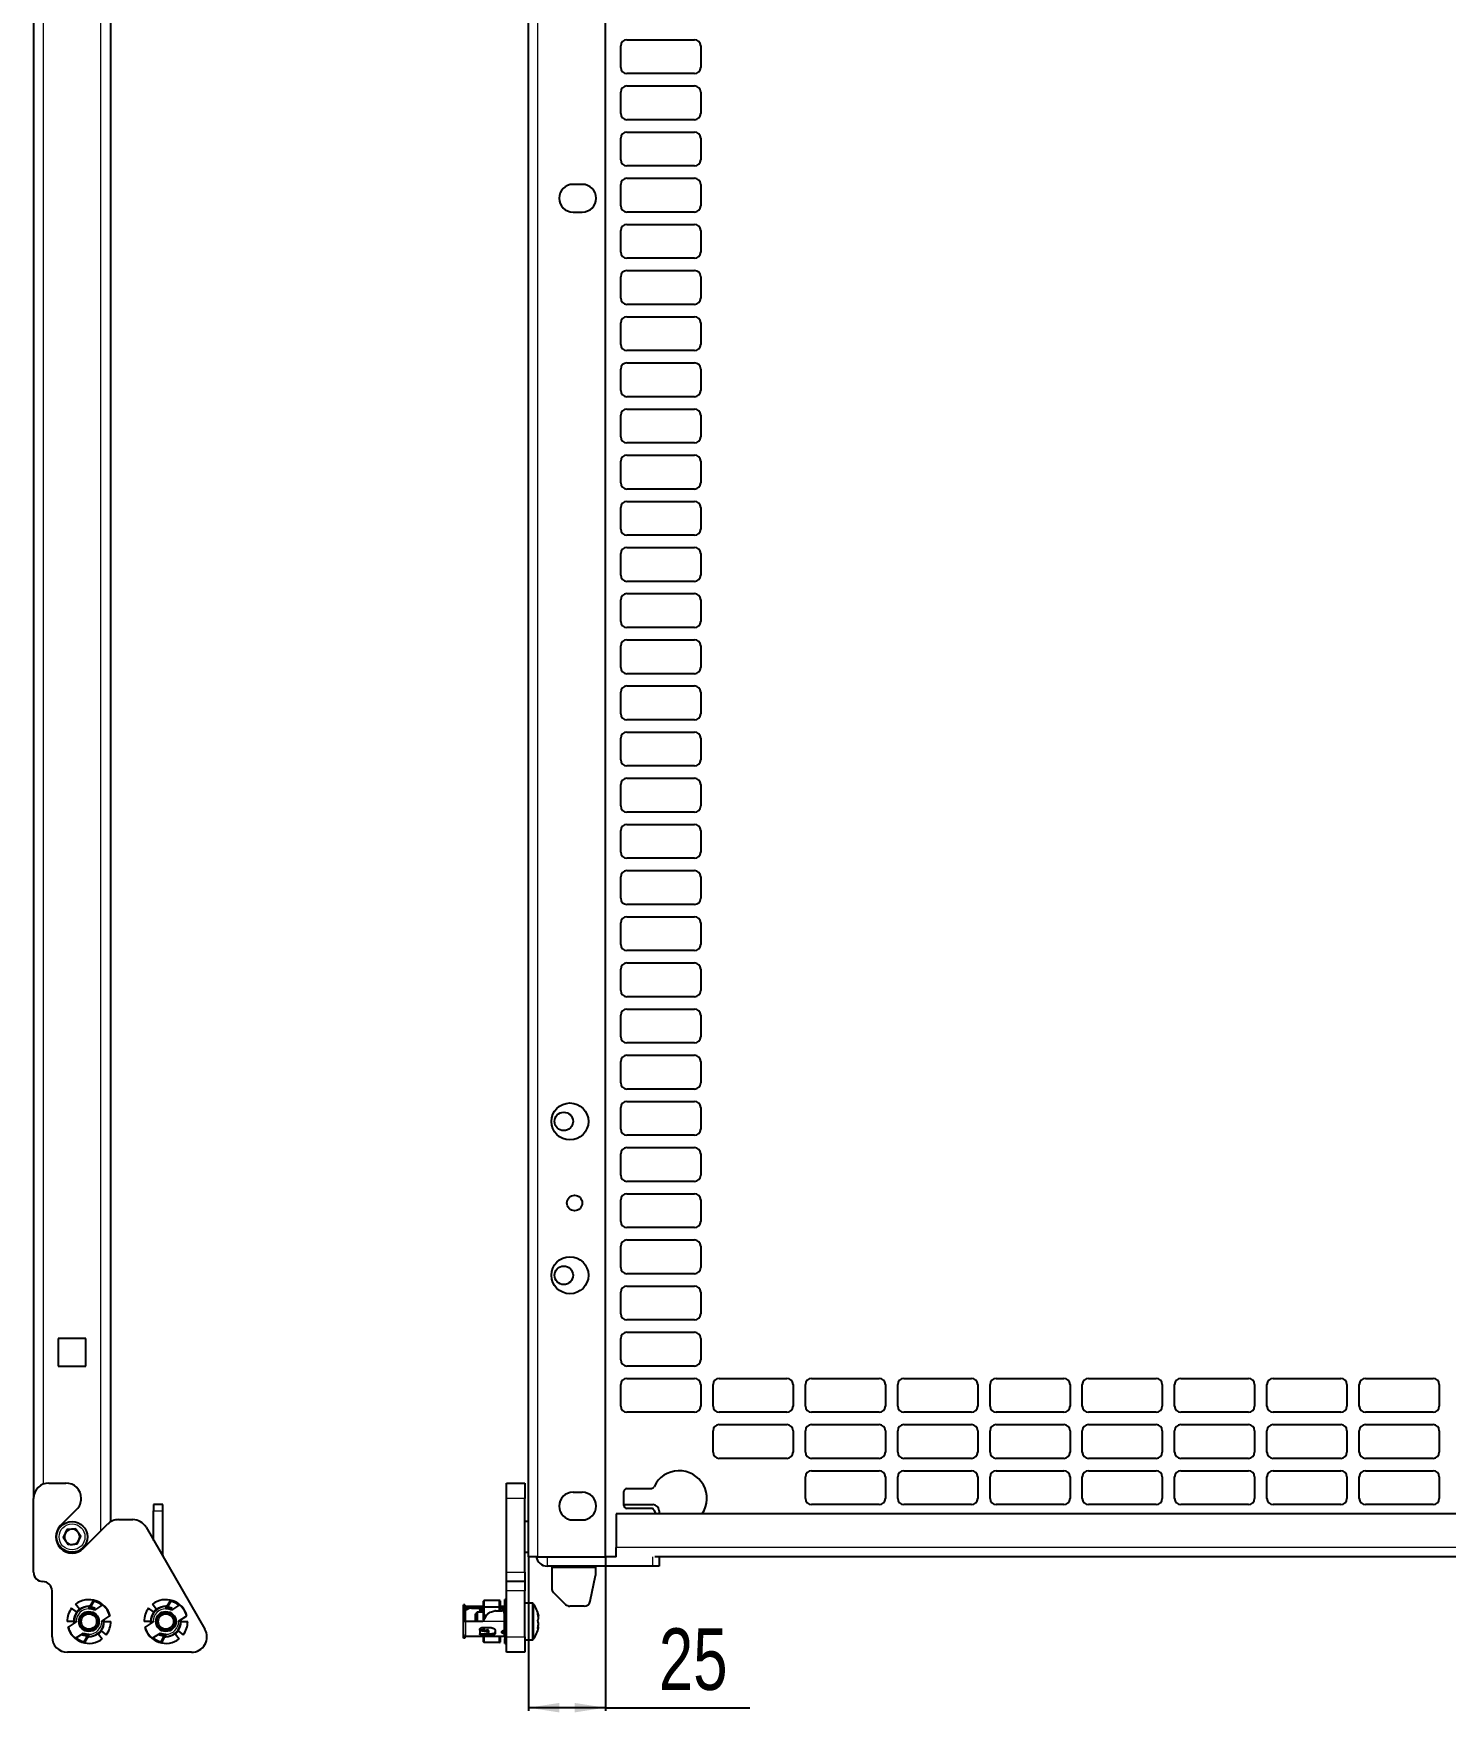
# Model space of a CAD drawing. Header units: millimetres. Extents: x -656 to 1253, y 650 to 1898.
# Drawn here: x 342 to 801, y 812 to 1357 of the extents above; entities that cross this region are included whole.
import ezdxf

# ---------------------------------------------------------------- set-up
doc = ezdxf.new("R2010")
doc.units = ezdxf.units.MM
doc.layers.add('FORMAT', color=7, linetype='Continuous')
doc.styles.add('SLDTEXTSTYLE0', font='TXT', dxfattribs={"width": 0.75})
doc.dimstyles.new('SLDDIMSTYLE0', dxfattribs={"dimtxt": 20, "dimasz": 10, "dimexe": 0, "dimexo": 0.0625, "dimgap": 5, "dimtad": 2, "dimdec": 1, "dimrnd": 1e-09, "dimzin": 12, "dimdsep": 46, "dimtxsty": 'SLDTEXTSTYLE0', "dimsah": 1, "dimcen": 0.09, "dimadec": 0, "dimazin": 3, "dimtfac": 1, "dimtofl": 0, "dimtmove": 0, "dimatfit": 3, "dimfxl": 0, "dimfrac": 2, "dimtolj": 1, "dimtzin": 12, "dimarcsym": 0})

# ---------------------------------------------------------------- blocks, each defined once
blk = doc.blocks.new('_D_7')
at = {"layer": 'FORMAT'}
for p, q in [((502.53, 862.35), (502.53, 812.36)), ((527.53, 862.35), (527.53, 812.36)), ((527.53, 813.36), (502.53, 813.36)), ((527.53, 813.36), (574.48, 813.36))]:
    blk.add_line(p, q, dxfattribs=at)
for points in [[(502.53, 813.36), (512.53, 811.82), (512.53, 814.9)], [(527.53, 813.36), (517.53, 814.9), (517.53, 811.82)]]:
    blk.add_solid(points, dxfattribs=at)
at = {"layer": 'FORMAT', "insert": (544.93, 839.14), "char_height": 20, "attachment_point": 1, "style": 'SLDTEXTSTYLE0'}
blk.add_mtext('25', dxfattribs=at)

msp = doc.modelspace()

# ---------------------------------------------------------------- linework, layer by layer
at = {"color": 8, "linetype": 'Continuous', "lineweight": 18}
for p, q in [((344.82, 1745.36), (344.82, 885.98)), ((363.62, 870.83), (363.62, 1745.36)), ((505.63, 862.36), (505.63, 1716.16)), ((501.38, 881.36), (495.38, 881.36)), ((380.72, 877.36), (383.72, 877.36)), ((383.48, 862.96), (383.72, 862.96)), ((508.63, 862.36), (508.63, 859.36)), ((1160.03, 865.45), (531.03, 865.45)), ((542.98, 859.36), (542.98, 862.35)), ((495.38, 857.36), (501.38, 857.36)), ((524.28, 858.76), (510.13, 858.76)), ((501.38, 851.36), (495.38, 851.36)), ((494.68, 844.81), (494.68, 845.71)), ((503.7, 847.36), (503.7, 844.92)), ((504.14, 847.13), (504.14, 844.78)), ((482.08, 845.1), (482.08, 841.36)), ((482.08, 841.36), (482.08, 836.51)), ((494.68, 841.36), (487.68, 841.36)), ((494.68, 838.4), (494.68, 841.36)), ((503.7, 844.92), (503.7, 835.36)), ((504.14, 844.78), (504.14, 835.59)), ((487.28, 837.41), (487.28, 836.96)), ((490.58, 836.96), (490.58, 837.41)), ((494.43, 837.91), (494.43, 837.51)), ((494.68, 836.51), (494.68, 837.51)), ((495.38, 836.36), (501.38, 836.36))]:
    msp.add_line(p, q, dxfattribs=at)
at = {"color": 7, "linetype": 'Continuous', "lineweight": 25}
for p, q in [((366.72, 1745.36), (366.72, 873.73)), ((502.53, 862.36), (502.53, 1745.36)), ((341.72, 1716.16), (341.72, 881.36)), ((527.53, 862.36), (527.53, 1716.16)), ((532.53, 1346.36), (532.53, 1353.36)), ((534.53, 1355.36), (556.53, 1355.36)), ((558.53, 1353.36), (558.53, 1346.36)), ((556.53, 1344.36), (534.53, 1344.36)), ((532.53, 1331.36), (532.53, 1338.36)), ((534.53, 1340.36), (556.53, 1340.36)), ((558.53, 1338.36), (558.53, 1331.36)), ((556.53, 1329.36), (534.53, 1329.36)), ((532.53, 1316.36), (532.53, 1323.36)), ((534.53, 1325.36), (556.53, 1325.36)), ((558.53, 1323.36), (558.53, 1316.36)), ((556.53, 1314.36), (534.53, 1314.36)), ((534.53, 1310.36), (556.53, 1310.36)), ((520.03, 1308.36), (517.03, 1308.36)), ((532.53, 1301.36), (532.53, 1308.36)), ((558.53, 1308.36), (558.53, 1301.36)), ((517.03, 1299.36), (520.03, 1299.36)), ((556.53, 1299.36), (534.53, 1299.36)), ((532.53, 1286.36), (532.53, 1293.36)), ((534.53, 1295.36), (556.53, 1295.36)), ((558.53, 1293.36), (558.53, 1286.36)), ((556.53, 1284.36), (534.53, 1284.36)), ((532.53, 1271.36), (532.53, 1278.36)), ((534.53, 1280.36), (556.53, 1280.36)), ((558.53, 1278.36), (558.53, 1271.36)), ((556.53, 1269.36), (534.53, 1269.36)), ((532.53, 1256.36), (532.53, 1263.36)), ((534.53, 1265.36), (556.53, 1265.36)), ((558.53, 1263.36), (558.53, 1256.36)), ((556.53, 1254.36), (534.53, 1254.36)), ((534.53, 1250.36), (556.53, 1250.36)), ((532.53, 1241.36), (532.53, 1248.36)), ((558.53, 1248.36), (558.53, 1241.36)), ((556.53, 1239.36), (534.53, 1239.36)), ((532.53, 1226.36), (532.53, 1233.36)), ((534.53, 1235.36), (556.53, 1235.36)), ((558.53, 1233.36), (558.53, 1226.36)), ((556.53, 1224.36), (534.53, 1224.36)), ((532.53, 1211.36), (532.53, 1218.36)), ((534.53, 1220.36), (556.53, 1220.36)), ((558.53, 1218.36), (558.53, 1211.36)), ((556.53, 1209.36), (534.53, 1209.36)), ((532.53, 1196.36), (532.53, 1203.36)), ((534.53, 1205.36), (556.53, 1205.36)), ((558.53, 1203.36), (558.53, 1196.36)), ((556.53, 1194.36), (534.53, 1194.36)), ((534.53, 1190.36), (556.53, 1190.36)), ((532.53, 1181.36), (532.53, 1188.36)), ((558.53, 1188.36), (558.53, 1181.36)), ((556.53, 1179.36), (534.53, 1179.36)), ((532.53, 1166.36), (532.53, 1173.36)), ((534.53, 1175.36), (556.53, 1175.36)), ((558.53, 1173.36), (558.53, 1166.36)), ((556.53, 1164.36), (534.53, 1164.36)), ((532.53, 1151.36), (532.53, 1158.36)), ((534.53, 1160.36), (556.53, 1160.36)), ((558.53, 1158.36), (558.53, 1151.36)), ((556.53, 1149.36), (534.53, 1149.36)), ((532.53, 1136.36), (532.53, 1143.36)), ((534.53, 1145.36), (556.53, 1145.36)), ((558.53, 1143.36), (558.53, 1136.36)), ((556.53, 1134.36), (534.53, 1134.36)), ((534.53, 1130.36), (556.53, 1130.36)), ((532.53, 1121.36), (532.53, 1128.36)), ((558.53, 1128.36), (558.53, 1121.36)), ((556.53, 1119.36), (534.53, 1119.36)), ((532.53, 1106.36), (532.53, 1113.36)), ((534.53, 1115.36), (556.53, 1115.36)), ((558.53, 1113.36), (558.53, 1106.36)), ((556.53, 1104.36), (534.53, 1104.36)), ((532.53, 1091.36), (532.53, 1098.36)), ((534.53, 1100.36), (556.53, 1100.36)), ((558.53, 1098.36), (558.53, 1091.36)), ((556.53, 1089.36), (534.53, 1089.36)), ((532.53, 1076.36), (532.53, 1083.36)), ((534.53, 1085.36), (556.53, 1085.36)), ((558.53, 1083.36), (558.53, 1076.36)), ((556.53, 1074.36), (534.53, 1074.36)), ((534.53, 1070.36), (556.53, 1070.36)), ((532.53, 1061.36), (532.53, 1068.36)), ((558.53, 1068.36), (558.53, 1061.36)), ((556.53, 1059.36), (534.53, 1059.36)), ((532.53, 1046.36), (532.53, 1053.36)), ((534.53, 1055.36), (556.53, 1055.36)), ((558.53, 1053.36), (558.53, 1046.36)), ((556.53, 1044.36), (534.53, 1044.36)), ((532.53, 1031.36), (532.53, 1038.36)), ((534.53, 1040.36), (556.53, 1040.36)), ((558.53, 1038.36), (558.53, 1031.36)), ((556.53, 1029.36), (534.53, 1029.36)), ((532.53, 1016.36), (532.53, 1023.36)), ((534.53, 1025.36), (556.53, 1025.36)), ((558.53, 1023.36), (558.53, 1016.36)), ((556.53, 1014.36), (534.53, 1014.36)), ((534.53, 1010.36), (556.53, 1010.36)), ((532.53, 1001.36), (532.53, 1008.36)), ((558.53, 1008.36), (558.53, 1001.36)), ((556.53, 999.36), (534.53, 999.36)), ((532.53, 986.36), (532.53, 993.36)), ((534.53, 995.36), (556.53, 995.36)), ((558.53, 993.36), (558.53, 986.36)), ((556.53, 984.36), (534.53, 984.36)), ((532.53, 971.36), (532.53, 978.36)), ((534.53, 980.36), (556.53, 980.36)), ((558.53, 978.36), (558.53, 971.36)), ((556.53, 969.36), (534.53, 969.36)), ((532.53, 956.36), (532.53, 963.36)), ((534.53, 965.36), (556.53, 965.36)), ((558.53, 963.36), (558.53, 956.36)), ((556.53, 954.36), (534.53, 954.36)), ((534.53, 950.36), (556.53, 950.36)), ((532.53, 941.36), (532.53, 948.36)), ((558.53, 948.36), (558.53, 941.36)), ((556.53, 939.36), (534.53, 939.36)), ((358.72, 933.36), (349.72, 933.36)), ((349.72, 933.36), (349.72, 924.36)), ((358.72, 924.36), (358.72, 933.36)), ((532.53, 926.36), (532.53, 933.36)), ((534.53, 935.36), (556.53, 935.36)), ((558.53, 933.36), (558.53, 926.36)), ((349.72, 924.36), (358.72, 924.36)), ((556.53, 924.36), (534.53, 924.36)), ((532.53, 911.36), (532.53, 918.36)), ((534.53, 920.36), (556.53, 920.36)), ((558.53, 918.36), (558.53, 911.36)), ((562.53, 911.36), (562.53, 918.36)), ((564.53, 920.36), (586.53, 920.36)), ((588.53, 918.36), (588.53, 911.36)), ((592.53, 911.36), (592.53, 918.36)), ((594.53, 920.36), (616.53, 920.36)), ((618.53, 918.36), (618.53, 911.36)), ((622.53, 911.36), (622.53, 918.36)), ((624.53, 920.36), (646.53, 920.36)), ((648.53, 918.36), (648.53, 911.36)), ((652.53, 911.36), (652.53, 918.36)), ((654.53, 920.36), (676.53, 920.36)), ((678.53, 918.36), (678.53, 911.36)), ((682.53, 911.36), (682.53, 918.36)), ((684.53, 920.36), (706.53, 920.36)), ((708.53, 918.36), (708.53, 911.36)), ((712.53, 911.36), (712.53, 918.36)), ((714.53, 920.36), (736.53, 920.36)), ((738.53, 918.36), (738.53, 911.36)), ((742.53, 911.36), (742.53, 918.36)), ((744.53, 920.36), (766.53, 920.36)), ((768.53, 918.36), (768.53, 911.36)), ((772.53, 911.36), (772.53, 918.36)), ((774.53, 920.36), (796.53, 920.36)), ((798.53, 918.36), (798.53, 911.36)), ((556.53, 909.36), (534.53, 909.36)), ((586.53, 909.36), (564.53, 909.36)), ((616.53, 909.36), (594.53, 909.36)), ((646.53, 909.36), (624.53, 909.36)), ((676.53, 909.36), (654.53, 909.36)), ((706.53, 909.36), (684.53, 909.36)), ((736.53, 909.36), (714.53, 909.36)), ((766.53, 909.36), (744.53, 909.36)), ((796.53, 909.36), (774.53, 909.36)), ((562.53, 896.36), (562.53, 903.36)), ((564.53, 905.36), (586.53, 905.36)), ((588.53, 903.36), (588.53, 896.36)), ((592.53, 896.36), (592.53, 903.36)), ((594.53, 905.36), (616.53, 905.36)), ((618.53, 903.36), (618.53, 896.36)), ((622.53, 896.36), (622.53, 903.36)), ((624.53, 905.36), (646.53, 905.36)), ((648.53, 903.36), (648.53, 896.36)), ((652.53, 896.36), (652.53, 903.36)), ((654.53, 905.36), (676.53, 905.36)), ((678.53, 903.36), (678.53, 896.36)), ((682.53, 896.36), (682.53, 903.36)), ((684.53, 905.36), (706.53, 905.36)), ((708.53, 903.36), (708.53, 896.36)), ((712.53, 896.36), (712.53, 903.36)), ((714.53, 905.36), (736.53, 905.36)), ((738.53, 903.36), (738.53, 896.36)), ((742.53, 896.36), (742.53, 903.36)), ((744.53, 905.36), (766.53, 905.36)), ((768.53, 903.36), (768.53, 896.36)), ((772.53, 896.36), (772.53, 903.36)), ((774.53, 905.36), (796.53, 905.36)), ((798.53, 903.36), (798.53, 896.36)), ((586.53, 894.36), (564.53, 894.36)), ((616.53, 894.36), (594.53, 894.36)), ((594.53, 890.36), (616.53, 890.36)), ((646.53, 894.36), (624.53, 894.36)), ((624.53, 890.36), (646.53, 890.36)), ((676.53, 894.36), (654.53, 894.36)), ((654.53, 890.36), (676.53, 890.36)), ((706.53, 894.36), (684.53, 894.36)), ((684.53, 890.36), (706.53, 890.36)), ((736.53, 894.36), (714.53, 894.36)), ((714.53, 890.36), (736.53, 890.36)), ((766.53, 894.36), (744.53, 894.36)), ((744.53, 890.36), (766.53, 890.36)), ((796.53, 894.36), (774.53, 894.36)), ((774.53, 890.36), (796.53, 890.36)), ((346.72, 886.36), (352.22, 886.36)), ((495.38, 886.36), (501.38, 886.36)), ((495.38, 881.36), (495.38, 886.36)), ((501.38, 886.36), (501.38, 881.36)), ((534.53, 884.6), (542.48, 884.6)), ((592.53, 881.36), (592.53, 888.36)), ((618.53, 888.36), (618.53, 881.36)), ((622.53, 881.36), (622.53, 888.36)), ((648.53, 888.36), (648.53, 881.36)), ((652.53, 881.36), (652.53, 888.36)), ((678.53, 888.36), (678.53, 881.36)), ((682.53, 881.36), (682.53, 888.36)), ((708.53, 888.36), (708.53, 881.36)), ((712.53, 881.36), (712.53, 888.36)), ((738.53, 888.36), (738.53, 881.36)), ((742.53, 881.36), (742.53, 888.36)), ((768.53, 888.36), (768.53, 881.36)), ((772.53, 881.36), (772.53, 888.36)), ((798.53, 888.36), (798.53, 881.36)), ((341.72, 857.36), (341.72, 881.36)), ((357.22, 881.36), (357.22, 881.35)), ((380.72, 879.36), (380.72, 877.36)), ((383.72, 879.36), (380.72, 879.36)), ((383.72, 877.36), (383.72, 879.36)), ((495.38, 857.36), (495.38, 881.36)), ((501.38, 857.36), (501.38, 881.36)), ((517.03, 883.36), (520.03, 883.36)), ((533.53, 879.1), (533.53, 883.6)), ((533.53, 879.36), (542.98, 879.36)), ((616.53, 879.36), (594.53, 879.36)), ((646.53, 879.36), (624.53, 879.36)), ((676.53, 879.36), (654.53, 879.36)), ((706.53, 879.36), (684.53, 879.36)), ((736.53, 879.36), (714.53, 879.36)), ((766.53, 879.36), (744.53, 879.36)), ((796.53, 879.36), (774.53, 879.36)), ((355.76, 877.82), (350.51, 872.57)), ((357.93, 865.14), (365.79, 873)), ((369.33, 874.47), (373.95, 874.47)), ((380.72, 867.73), (380.72, 877.36)), ((383.72, 862.96), (383.72, 877.36)), ((502.53, 873.86), (501.38, 873.86)), ((517.03, 874.36), (520.03, 874.36)), ((531.03, 876.35), (531.03, 865.45)), ((1160.03, 876.35), (531.03, 876.35)), ((542.48, 878.1), (534.53, 878.1)), ((544.04, 876.35), (543.38, 877.52)), ((544.98, 877.36), (544.98, 876.35)), ((352.58, 871.23), (351.34, 868.63)), ((352.98, 866.25), (351.34, 868.63)), ((355.46, 871.46), (352.58, 871.23)), ((355.46, 871.46), (357.1, 869.09)), ((355.86, 866.48), (357.1, 869.09)), ((378.28, 871.97), (397.39, 838.86)), ((355.86, 866.48), (352.98, 866.25)), ((383.72, 862.96), (383.7, 862.57)), ((501.38, 863.86), (502.53, 863.86)), ((505.63, 862.36), (502.53, 862.36)), ((505.63, 862.36), (527.53, 862.36)), ((531.03, 862.36), (527.53, 862.36)), ((531.03, 862.35), (531.03, 865.45)), ((1146.95, 862.35), (543.6, 862.35)), ((544.98, 862.35), (544.98, 859.36)), ((495.38, 854.36), (495.38, 857.36)), ((501.38, 857.36), (501.38, 854.36)), ((542.98, 859.36), (508.63, 859.36)), ((510.13, 859.36), (510.13, 858.76)), ((510.13, 858.76), (510.13, 852.19)), ((524.28, 859.36), (524.28, 858.76)), ((524.28, 858.76), (524.28, 856.36)), ((544.98, 859.36), (542.98, 859.36)), ((347.72, 836.36), (347.72, 851.36)), ((501.38, 854.36), (495.38, 854.36)), ((495.38, 851.36), (495.38, 854.36)), ((495.38, 836.36), (495.38, 851.36)), ((501.38, 854.36), (501.38, 851.36)), ((501.38, 836.36), (501.38, 851.36)), ((522.6, 847.96), (524.28, 856.36)), ((355.67, 844.47), (354.09, 845.68)), ((356.61, 845.41), (355.4, 846.99)), ((359.72, 846.41), (359.72, 846.21)), ((359.72, 846.41), (360.14, 846.39)), ((359.72, 846.21), (359.72, 845.51)), ((359.72, 845.66), (359.75, 845.7)), ((359.96, 845.68), (359.87, 845.5)), ((360.02, 846.17), (361.19, 848.2)), ((361.29, 847.97), (360.23, 846.14)), ((361.19, 848.2), (361.29, 847.97)), ((364.14, 846.79), (361.53, 845.09)), ((361.77, 845.75), (361.56, 845.3)), ((380.67, 844.47), (379.09, 845.68)), ((381.61, 845.41), (380.4, 846.99)), ((384.72, 846.41), (384.72, 846.21)), ((384.72, 846.41), (385.14, 846.39)), ((384.72, 846.21), (384.72, 845.51)), ((384.72, 845.66), (384.75, 845.7)), ((384.96, 845.68), (384.87, 845.5)), ((385.02, 846.17), (386.19, 848.2)), ((386.29, 847.97), (385.23, 846.14)), ((386.19, 848.2), (386.29, 847.97)), ((389.14, 846.79), (386.53, 845.09)), ((386.77, 845.75), (386.56, 845.3)), ((481.38, 843.18), (481.38, 846.79)), ((481.88, 846.79), (481.38, 846.79)), ((481.88, 846.79), (481.88, 843.18)), ((484.08, 846.21), (482.08, 846.21)), ((482.58, 845.75), (482.08, 845.75)), ((482.08, 845.75), (482.08, 845.3)), ((482.58, 845.3), (482.58, 845.75)), ((484.08, 845.71), (484.08, 846.21)), ((487.98, 846.21), (484.08, 846.21)), ((484.08, 845.71), (487.98, 845.71)), ((488.09, 848.2), (487.98, 847.97)), ((487.98, 846.02), (487.98, 847.97)), ((488.09, 846.05), (487.98, 846.02)), ((487.98, 843.36), (487.98, 846.02)), ((488.09, 848.2), (488.09, 846.05)), ((493.18, 848.2), (488.09, 848.2)), ((493.18, 846.05), (488.09, 846.05)), ((488.09, 846.05), (488.09, 843.36)), ((493.18, 846.05), (493.18, 848.2)), ((493.38, 848.07), (493.18, 848.2)), ((493.38, 846.04), (493.18, 846.05)), ((493.18, 844.86), (493.18, 846.05)), ((493.38, 848.07), (493.38, 846.04)), ((494.68, 846.21), (493.38, 846.21)), ((493.38, 846.04), (493.38, 844.86)), ((493.38, 845.71), (494.68, 845.71)), ((495.38, 848.46), (494.88, 848.46)), ((494.88, 843.19), (494.88, 848.46)), ((503.7, 847.36), (501.38, 847.36)), ((510.71, 850.77), (514.54, 846.94)), ((520.64, 846.36), (515.96, 846.36)), ((354.67, 841.36), (352.62, 841.36)), ((355.57, 841.23), (352.96, 839.53)), ((354.67, 841.36), (354.87, 841.36)), ((354.87, 841.36), (355.57, 841.36)), ((354.87, 840.77), (354.87, 841.36)), ((355.37, 841.36), (355.37, 841.1)), ((356.55, 845.4), (355.68, 844.53)), ((363.87, 841.49), (366.48, 843.18)), ((364.57, 841.36), (363.87, 841.36)), ((364.07, 841.36), (364.07, 841.62)), ((364.57, 841.94), (364.57, 841.36)), ((364.77, 841.36), (364.57, 841.36)), ((364.77, 841.36), (366.82, 841.36)), ((366.44, 843.16), (366.58, 843.19)), ((379.67, 841.36), (377.62, 841.36)), ((380.57, 841.23), (377.96, 839.53)), ((379.67, 841.36), (379.87, 841.36)), ((379.87, 841.36), (380.57, 841.36)), ((379.87, 840.77), (379.87, 841.36)), ((380.37, 841.36), (380.37, 841.1)), ((381.55, 845.4), (380.68, 844.53)), ((388.87, 841.49), (391.48, 843.18)), ((389.57, 841.36), (388.87, 841.36)), ((389.07, 841.36), (389.07, 841.62)), ((389.57, 841.94), (389.57, 841.36)), ((389.77, 841.36), (389.57, 841.36)), ((389.77, 841.36), (391.82, 841.36)), ((391.44, 843.16), (391.58, 843.19)), ((481.88, 843.18), (481.38, 843.18)), ((481.38, 841.49), (481.38, 843.18)), ((481.88, 841.49), (481.38, 841.49)), ((481.38, 841.36), (481.38, 841.49)), ((482.08, 841.36), (481.38, 841.36)), ((481.38, 837.21), (481.38, 841.36)), ((481.88, 843.18), (481.88, 841.49)), ((481.88, 841.49), (481.88, 841.36)), ((482.08, 845.3), (482.58, 845.3)), ((487.68, 841.36), (482.08, 841.36)), ((485.88, 844.36), (485.38, 843.86)), ((485.38, 841.36), (485.38, 843.86)), ((487.98, 844.36), (485.88, 844.36)), ((485.88, 844.36), (485.88, 841.36)), ((486.78, 845.06), (486.78, 844.9)), ((486.78, 844.9), (487.98, 845.02)), ((486.78, 844.9), (486.78, 844.36)), ((487.28, 845.3), (487.98, 845.3)), ((488.83, 843.36), (487.68, 841.36)), ((488.09, 843.36), (487.98, 843.36)), ((487.98, 841.88), (487.98, 843.36)), ((488.83, 843.36), (488.09, 843.36)), ((488.09, 843.36), (488.09, 842.08)), ((491.78, 844.86), (493.93, 844.86)), ((494.58, 845.51), (493.38, 845.51)), ((494.58, 845.51), (494.58, 844.48)), ((494.58, 844.81), (494.68, 844.81)), ((494.88, 844.36), (494.63, 844.36)), ((494.68, 844.11), (494.68, 841.36)), ((494.88, 842.8), (494.68, 842.81)), ((494.88, 841.36), (494.68, 841.36)), ((494.88, 843.19), (495.38, 843.19)), ((494.88, 842.66), (494.88, 843.19)), ((495.38, 842.66), (494.88, 842.66)), ((494.88, 841.36), (495.38, 841.36)), ((494.88, 837.03), (494.88, 841.36)), ((353, 839.56), (352.86, 839.52)), ((355.31, 835.93), (357.92, 837.62)), ((357.67, 836.96), (357.88, 837.41)), ((358.15, 834.74), (359.21, 836.58)), ((358.15, 834.74), (358.25, 834.51)), ((359.43, 836.55), (358.25, 834.51)), ((359.72, 836.31), (359.3, 836.32)), ((359.48, 837.04), (359.58, 837.21)), ((359.72, 837.06), (359.7, 837.01)), ((359.72, 836.51), (359.72, 837.21)), ((359.72, 836.31), (359.72, 836.51)), ((362.83, 837.3), (364.04, 835.72)), ((362.89, 837.32), (363.76, 838.19)), ((363.78, 838.24), (365.36, 837.03)), ((378, 839.56), (377.86, 839.52)), ((380.31, 835.93), (382.92, 837.62)), ((382.67, 836.96), (382.88, 837.41)), ((383.15, 834.74), (384.21, 836.58)), ((383.15, 834.74), (383.25, 834.51)), ((384.43, 836.55), (383.25, 834.51)), ((384.72, 836.31), (384.3, 836.32)), ((384.48, 837.04), (384.58, 837.21)), ((384.72, 837.06), (384.7, 837.01)), ((384.72, 836.51), (384.72, 837.21)), ((384.72, 836.31), (384.72, 836.51)), ((387.83, 837.3), (389.04, 835.72)), ((387.89, 837.32), (388.76, 838.19)), ((388.78, 838.24), (390.36, 837.03)), ((481.38, 835.93), (481.38, 837.21)), ((481.88, 835.93), (481.38, 835.93)), ((481.88, 836.54), (481.88, 835.93)), ((484.08, 836.51), (482.08, 836.51)), ((494.68, 836.51), (484.08, 836.51)), ((486.78, 838.54), (486.78, 838.87)), ((486.78, 838.54), (486.78, 837.41)), ((486.78, 837.2), (486.78, 837.41)), ((490.58, 839.31), (487.28, 839.31)), ((490.58, 836.96), (487.28, 836.96)), ((487.98, 838.58), (487.98, 839.31)), ((487.98, 834.74), (487.98, 836.51)), ((487.98, 834.74), (488.09, 834.51)), ((488.09, 839.31), (488.09, 838.54)), ((488.09, 836.51), (488.09, 834.51)), ((488.86, 837.41), (490.58, 837.41)), ((489.66, 838.3), (489.43, 838.6)), ((489.7, 838.16), (489.7, 838.14)), ((491.78, 837.61), (491.78, 838.28)), ((493.18, 834.51), (493.18, 836.51)), ((493.38, 836.51), (493.38, 834.64)), ((493.88, 837.87), (493.88, 837.99)), ((494.43, 838.4), (494.68, 838.4)), ((494.43, 837.91), (494.68, 837.91)), ((494.43, 837.51), (494.68, 837.51)), ((494.58, 838.4), (494.58, 837.91)), ((494.58, 838.36), (494.84, 838.36)), ((495.38, 837.03), (494.88, 837.03)), ((494.88, 837.03), (494.88, 835.72)), ((495.38, 835.72), (494.88, 835.72)), ((494.88, 834.26), (494.88, 835.72)), ((495.38, 831.36), (495.38, 836.36)), ((501.38, 836.36), (501.38, 831.36)), ((501.38, 835.36), (503.7, 835.36)), ((393.06, 831.36), (352.72, 831.36)), ((493.18, 834.51), (488.09, 834.51)), ((493.18, 834.51), (493.38, 834.64)), ((494.88, 834.26), (495.38, 834.26)), ((501.38, 831.36), (495.38, 831.36))]:
    msp.add_line(p, q, dxfattribs=at)
at = {"color": 7, "linetype": 'Continuous', "lineweight": 25, "flags": 128}
for points in [[(482.08, 846.21), (481.94, 846.19), (481.88, 846.18)], [(494.88, 845.74), (494.81, 845.72), (494.68, 845.71)], [(494.88, 844.83), (494.81, 844.82), (494.68, 844.81)], [(494.58, 838.23), (494.62, 838.32), (494.63, 838.36)], [(494.88, 838.28), (494.87, 838.31), (494.86, 838.33), (494.84, 838.35), (494.82, 838.37), (494.79, 838.38), (494.75, 838.4), (494.72, 838.4), (494.68, 838.4)], [(494.88, 837.88), (494.81, 837.9), (494.68, 837.91)]]:
    msp.add_lwpolyline(points, dxfattribs=at)
at = {"color": 7, "linetype": 'Continuous', "lineweight": 25}
for centre, radius in [((516.03, 1003.86), 6), ((514.03, 1003.86), 3), ((517.53, 977.36), 2.5), ((516.03, 953.86), 6), ((514.03, 953.86), 3), ((354.22, 868.86), 5), ((359.72, 841.36), 3.25), ((359.72, 841.36), 3), ((359.72, 841.36), 2.5), ((384.72, 841.36), 3.25), ((384.72, 841.36), 3), ((384.72, 841.36), 2.5)]:
    msp.add_circle(centre, radius, dxfattribs=at)
at = {"color": 8, "linetype": 'Continuous', "lineweight": 18}
msp.add_circle((354.22, 868.86), 4.2, dxfattribs=at)
at = {"color": 7, "linetype": 'Continuous', "lineweight": 25}
for centre, radius, start, end in [((534.53, 1353.36), 2, 90, 180), ((556.53, 1353.36), 2, 0, 90), ((534.53, 1346.36), 2, 180, 270), ((556.53, 1346.36), 2, 270, 0), ((534.53, 1338.36), 2, 90, 180), ((556.53, 1338.36), 2, 0, 90), ((534.53, 1331.36), 2, 180, 270), ((556.53, 1331.36), 2, 270, 0), ((534.53, 1323.36), 2, 90, 180), ((556.53, 1323.36), 2, 0, 90), ((534.53, 1316.36), 2, 180, 270), ((556.53, 1316.36), 2, 270, 0), ((534.53, 1308.36), 2, 90, 180), ((556.53, 1308.36), 2, 0, 90), ((517.03, 1303.86), 4.5, 90, 270), ((520.03, 1303.86), 4.5, 270, 90), ((534.53, 1301.36), 2, 180, 270), ((556.53, 1301.36), 2, 270, 0), ((534.53, 1293.36), 2, 90, 180), ((556.53, 1293.36), 2, 0, 90), ((534.53, 1286.36), 2, 180, 270), ((556.53, 1286.36), 2, 270, 0), ((534.53, 1278.36), 2, 90, 180), ((556.53, 1278.36), 2, 0, 90), ((534.53, 1271.36), 2, 180, 270), ((556.53, 1271.36), 2, 270, 0), ((534.53, 1263.36), 2, 90, 180), ((556.53, 1263.36), 2, 0, 90), ((534.53, 1256.36), 2, 180, 270), ((556.53, 1256.36), 2, 270, 0), ((534.53, 1248.36), 2, 90, 180), ((556.53, 1248.36), 2, 0, 90), ((534.53, 1241.36), 2, 180, 270), ((556.53, 1241.36), 2, 270, 0), ((534.53, 1233.36), 2, 90, 180), ((556.53, 1233.36), 2, 0, 90), ((534.53, 1226.36), 2, 180, 270), ((556.53, 1226.36), 2, 270, 0), ((534.53, 1218.36), 2, 90, 180), ((556.53, 1218.36), 2, 0, 90), ((534.53, 1211.36), 2, 180, 270), ((556.53, 1211.36), 2, 270, 0), ((534.53, 1203.36), 2, 90, 180), ((556.53, 1203.36), 2, 0, 90), ((534.53, 1196.36), 2, 180, 270), ((556.53, 1196.36), 2, 270, 0), ((534.53, 1188.36), 2, 90, 180), ((556.53, 1188.36), 2, 0, 90), ((534.53, 1181.36), 2, 180, 270), ((556.53, 1181.36), 2, 270, 0), ((534.53, 1173.36), 2, 90, 180), ((556.53, 1173.36), 2, 0, 90), ((534.53, 1166.36), 2, 180, 270), ((556.53, 1166.36), 2, 270, 0), ((534.53, 1158.36), 2, 90, 180), ((556.53, 1158.36), 2, 0, 90), ((534.53, 1151.36), 2, 180, 270), ((556.53, 1151.36), 2, 270, 0), ((534.53, 1143.36), 2, 90, 180), ((556.53, 1143.36), 2, 0, 90), ((534.53, 1136.36), 2, 180, 270), ((556.53, 1136.36), 2, 270, 0), ((534.53, 1128.36), 2, 90, 180), ((556.53, 1128.36), 2, 0, 90), ((534.53, 1121.36), 2, 180, 270), ((556.53, 1121.36), 2, 270, 0), ((534.53, 1113.36), 2, 90, 180), ((556.53, 1113.36), 2, 0, 90), ((534.53, 1106.36), 2, 180, 270), ((556.53, 1106.36), 2, 270, 0), ((534.53, 1098.36), 2, 90, 180), ((556.53, 1098.36), 2, 0, 90), ((534.53, 1091.36), 2, 180, 270), ((556.53, 1091.36), 2, 270, 0), ((534.53, 1083.36), 2, 90, 180), ((556.53, 1083.36), 2, 0, 90), ((534.53, 1076.36), 2, 180, 270), ((556.53, 1076.36), 2, 270, 0), ((534.53, 1068.36), 2, 90, 180), ((556.53, 1068.36), 2, 0, 90), ((534.53, 1061.36), 2, 180, 270), ((556.53, 1061.36), 2, 270, 0), ((534.53, 1053.36), 2, 90, 180), ((556.53, 1053.36), 2, 0, 90), ((534.53, 1046.36), 2, 180, 270), ((556.53, 1046.36), 2, 270, 0), ((534.53, 1038.36), 2, 90, 180), ((556.53, 1038.36), 2, 0, 90), ((534.53, 1031.36), 2, 180, 270), ((556.53, 1031.36), 2, 270, 0), ((534.53, 1023.36), 2, 90, 180), ((556.53, 1023.36), 2, 0, 90), ((534.53, 1016.36), 2, 180, 270), ((556.53, 1016.36), 2, 270, 0), ((534.53, 1008.36), 2, 90, 180), ((556.53, 1008.36), 2, 0, 90), ((534.53, 1001.36), 2, 180, 270), ((556.53, 1001.36), 2, 270, 0), ((534.53, 993.36), 2, 90, 180), ((556.53, 993.36), 2, 0, 90), ((534.53, 986.36), 2, 180, 270), ((556.53, 986.36), 2, 270, 0), ((534.53, 978.36), 2, 90, 180), ((556.53, 978.36), 2, 0, 90), ((534.53, 971.36), 2, 180, 270), ((556.53, 971.36), 2, 270, 0), ((534.53, 963.36), 2, 90, 180), ((556.53, 963.36), 2, 0, 90), ((534.53, 956.36), 2, 180, 270), ((556.53, 956.36), 2, 270, 0), ((534.53, 948.36), 2, 90, 180), ((556.53, 948.36), 2, 0, 90), ((534.53, 941.36), 2, 180, 270), ((556.53, 941.36), 2, 270, 0), ((534.53, 933.36), 2, 90, 180), ((556.53, 933.36), 2, 0, 90), ((534.53, 926.36), 2, 180, 270), ((556.53, 926.36), 2, 270, 0), ((534.53, 918.36), 2, 90, 180), ((556.53, 918.36), 2, 0, 90), ((564.53, 918.36), 2, 90, 180), ((586.53, 918.36), 2, 0, 90), ((594.53, 918.36), 2, 90, 180), ((616.53, 918.36), 2, 0, 90), ((624.53, 918.36), 2, 90, 180), ((646.53, 918.36), 2, 0, 90), ((654.53, 918.36), 2, 90, 180), ((676.53, 918.36), 2, 0, 90), ((684.53, 918.36), 2, 90, 180), ((706.53, 918.36), 2, 0, 90), ((714.53, 918.36), 2, 90, 180), ((736.53, 918.36), 2, 360, 90), ((744.53, 918.36), 2, 90, 180), ((766.53, 918.36), 2, 360, 90), ((774.53, 918.36), 2, 90, 180), ((796.53, 918.36), 2, 0, 90), ((534.53, 911.36), 2, 180, 270), ((556.53, 911.36), 2, 270, 0), ((564.53, 911.36), 2, 180, 270), ((586.53, 911.36), 2, 270, 0), ((594.53, 911.36), 2, 180, 270), ((616.53, 911.36), 2, 270, 0), ((624.53, 911.36), 2, 180, 270), ((646.53, 911.36), 2, 270, 0), ((654.53, 911.36), 2, 180, 270), ((676.53, 911.36), 2, 270, 0), ((684.53, 911.36), 2, 180, 270), ((706.53, 911.36), 2, 270, 0), ((714.53, 911.36), 2, 180, 270), ((736.53, 911.36), 2, 270, 360), ((744.53, 911.36), 2, 180, 270), ((766.53, 911.36), 2, 270, 0), ((774.53, 911.36), 2, 180, 270), ((796.53, 911.36), 2, 270, 0), ((564.53, 903.36), 2, 90, 180), ((586.53, 903.36), 2, 0, 90), ((594.53, 903.36), 2, 90, 180), ((616.53, 903.36), 2, 0, 90), ((624.53, 903.36), 2, 90, 180), ((646.53, 903.36), 2, 0, 90), ((654.53, 903.36), 2, 90, 180), ((676.53, 903.36), 2, 0, 90), ((684.53, 903.36), 2, 90, 180), ((706.53, 903.36), 2, 0, 90), ((714.53, 903.36), 2, 90, 180), ((736.53, 903.36), 2, 0, 90), ((744.53, 903.36), 2, 90, 180), ((766.53, 903.36), 2, 0, 90), ((774.53, 903.36), 2, 90, 180), ((796.53, 903.36), 2, 0, 90), ((564.53, 896.36), 2, 180, 270), ((586.53, 896.36), 2, 270, 0), ((594.53, 896.36), 2, 180, 270), ((616.53, 896.36), 2, 270, 0), ((624.53, 896.36), 2, 180, 270), ((646.53, 896.36), 2, 270, 0), ((654.53, 896.36), 2, 180, 270), ((676.53, 896.36), 2, 270, 0), ((684.53, 896.36), 2, 180, 270), ((706.53, 896.36), 2, 270, 0), ((714.53, 896.36), 2, 180, 270), ((736.53, 896.36), 2, 270, 0), ((744.53, 896.36), 2, 180, 270), ((766.53, 896.36), 2, 270, 0), ((774.53, 896.36), 2, 180, 270), ((796.53, 896.36), 2, 270, 0), ((551.53, 881.35), 9, 326.251, 154.8493), ((594.53, 888.36), 2, 90, 180), ((616.53, 888.36), 2, 0, 90), ((624.53, 888.36), 2, 90, 180), ((646.53, 888.36), 2, 0, 90), ((654.53, 888.36), 2, 90, 180), ((676.53, 888.36), 2, 0, 90), ((684.53, 888.36), 2, 90, 180), ((706.53, 888.36), 2, 0, 90), ((714.53, 888.36), 2, 90, 180), ((736.53, 888.36), 2, 360, 90), ((744.53, 888.36), 2, 90, 180), ((766.53, 888.36), 2, 360, 90), ((774.53, 888.36), 2, 90, 180), ((796.53, 888.36), 2, 0, 90), ((346.72, 881.36), 5, 90, 180), ((352.22, 881.36), 5, 0, 90), ((534.53, 883.6), 1, 90, 180), ((542.48, 885.6), 1, 270, 334.8493), ((352.22, 881.35), 5, 315, 0), ((517.03, 878.86), 4.5, 90, 270), ((520.03, 878.86), 4.5, 270, 90), ((534.53, 879.1), 1, 180, 270), ((542.98, 877.36), 2, 0, 90), ((594.53, 881.36), 2, 180, 270), ((616.53, 881.36), 2, 270, 0), ((624.53, 881.36), 2, 180, 270), ((646.53, 881.36), 2, 270, 0), ((654.53, 881.36), 2, 180, 270), ((676.53, 881.36), 2, 270, 0), ((684.53, 881.36), 2, 180, 270), ((706.53, 881.36), 2, 270, 0), ((714.53, 881.36), 2, 180, 270), ((736.53, 881.36), 2, 270, 360), ((744.53, 881.36), 2, 180, 270), ((766.53, 881.36), 2, 270, 360), ((774.53, 881.36), 2, 180, 270), ((796.53, 881.36), 2, 270, 0), ((369.33, 869.47), 5, 90, 135), ((373.95, 869.47), 5, 30, 90), ((542.48, 877.1), 1, 25.1507, 90), ((354.22, 868.86), 5.25, 135, 315), ((354.22, 868.86), 2.5, 154.5743, 214.5743), ((354.22, 868.86), 2.5, 94.5743, 154.5743), ((354.22, 868.86), 2.5, 214.5743, 274.5743), ((354.22, 868.86), 2.5, 34.5743, 94.5743), ((354.22, 868.86), 2.5, 274.5743, 334.5743), ((354.22, 868.86), 2.5, 334.5743, 34.5743), ((508.63, 862.96), 3.6, 189.5941, 270), ((344.72, 857.36), 3, 180, 270), ((344.72, 851.36), 3, 0, 90), ((512.13, 852.19), 2, 180, 225), ((359.72, 841.36), 7.1, 142.5, 180), ((359.72, 841.36), 4.85, 90, 180), ((359.72, 841.36), 7.1, 15, 127.5), ((359.72, 841.36), 7, 50.8871, 77.8871), ((359.72, 841.36), 6.8, 51.4319, 76.6644), ((359.72, 841.36), 7, 15.1129, 50.8871), ((384.72, 841.36), 7.1, 142.5, 180), ((384.72, 841.36), 4.85, 90, 180), ((384.72, 841.36), 7.1, 15, 127.5), ((384.72, 841.36), 7, 50.8871, 77.8871), ((384.72, 841.36), 6.8, 51.4319, 76.6644), ((384.72, 841.36), 7, 15.1129, 50.8871), ((482.08, 845.51), 0.2, 90, 180), ((494.68, 846.41), 0.2, 270, 0), ((503.7, 846.82), 0.54, 35.2515, 90), ((495.98, 841.36), 10, 11.0263, 35.2515), ((515.96, 848.36), 2, 225, 270), ((520.64, 848.36), 2, 270, 348.6901), ((359.72, 841.36), 4.15, 180, 181.797), ((359.72, 841.36), 4.15, 64.203, 90), ((359.72, 841.36), 4.85, 270, 0), ((359.72, 841.36), 4.15, 0, 1.797), ((359.72, 841.36), 7.1, 322.5, 0), ((384.72, 841.36), 4.15, 180, 181.797), ((384.72, 841.36), 4.15, 64.203, 90), ((384.72, 841.36), 4.85, 270, 0), ((384.72, 841.36), 4.15, 0, 1.797), ((384.72, 841.36), 7.1, 322.5, 0), ((491.78, 844.11), 0.75, 90, 105.0484), ((493.93, 844.11), 0.75, 0, 90), ((494.78, 844.44), 0.0996, 305.5332, 356.0721), ((352.72, 836.36), 5, 180, 270), ((359.72, 841.36), 7.1, 195, 307.5), ((359.72, 841.36), 7, 195.1129, 230.8871), ((359.72, 841.36), 7, 230.8871, 257.8871), ((359.72, 841.36), 6.8, 231.4319, 256.6644), ((359.72, 841.36), 4.15, 244.203, 270), ((384.72, 841.36), 7.1, 195, 307.5), ((384.72, 841.36), 7, 195.1129, 230.8871), ((384.72, 841.36), 7, 230.8871, 257.8871), ((384.72, 841.36), 6.8, 231.4319, 256.6644), ((384.72, 841.36), 4.15, 244.203, 270), ((393.06, 836.36), 5, 270, 30), ((482.08, 837.21), 0.7, 180, 270), ((494.7, 837.33), 0.183, 7.3339, 95.8124), ((494.68, 836.31), 0.2, 0, 90), ((503.7, 835.9), 0.54, 270, 324.7485), ((495.98, 841.36), 10, 324.7485, 348.9291)]:
    msp.add_arc(centre, radius, start, end, dxfattribs=at)
at = {"color": 8, "linetype": 'Continuous', "lineweight": 18}
for centre, radius, start, end in [((359.72, 841.36), 5.05, 90, 127.5), ((384.72, 841.36), 5.05, 90, 127.5), ((359.72, 841.36), 5.05, 142.5, 180), ((359.72, 841.36), 4.15, 90, 180), ((359.72, 841.36), 4.15, 270, 0), ((359.72, 841.36), 5.05, 322.5, 0), ((384.72, 841.36), 5.05, 142.5, 180), ((384.72, 841.36), 4.15, 90, 180), ((384.72, 841.36), 4.15, 270, 0), ((384.72, 841.36), 5.05, 322.5, 0), ((359.72, 841.36), 5.05, 270, 307.5), ((384.72, 841.36), 5.05, 270, 307.5)]:
    msp.add_arc(centre, radius, start, end, dxfattribs=at)
at = {"color": 7, "linetype": 'Continuous', "lineweight": 25}
for points, knots in [([(359.72, 846.21), (360.12, 846.17), (360.82, 846.11), (361.48, 845.86), (361.77, 845.75)], [0, 0, 0, 0, 0.559866, 1, 1, 1, 1]), ([(359.72, 845.71), (360.08, 845.68), (360.71, 845.64), (361.3, 845.4), (361.56, 845.3)], [0, 0, 0, 0, 0.5597848, 1, 1, 1, 1]), ([(384.72, 846.21), (385.12, 846.17), (385.82, 846.11), (386.48, 845.86), (386.77, 845.75)], [0, 0, 0, 0, 0.559866, 1, 1, 1, 1]), ([(384.72, 845.71), (385.08, 845.68), (385.71, 845.64), (386.3, 845.4), (386.56, 845.3)], [0, 0, 0, 0, 0.5597848, 1, 1, 1, 1]), ([(482.08, 846.21), (482.08, 846.17), (482.08, 846.11), (482.08, 845.86), (482.08, 845.75)], [0, 0, 0, 0, 0.559866, 1, 1, 1, 1]), ([(484.08, 846.21), (483.8, 846.17), (483.3, 846.11), (482.8, 845.86), (482.58, 845.75)], [0, 0, 0, 0, 0.559911, 1, 1, 1, 1]), ([(484.08, 845.71), (483.8, 845.68), (483.3, 845.64), (482.8, 845.4), (482.58, 845.3)], [0, 0, 0, 0, 0.559868, 1, 1, 1, 1]), ([(355.77, 844.17), (355.69, 844.3), (355.6, 844.45), (355.71, 844.48), (355.73, 844.48)], [0, 0, 0, 0, 0.832234, 1, 1, 1, 1]), ([(356.91, 845.31), (356.78, 845.38), (356.63, 845.48), (356.6, 845.37), (356.59, 845.35)], [0, 0, 0, 0, 0.832234, 1, 1, 1, 1]), ([(380.77, 844.17), (380.69, 844.3), (380.6, 844.45), (380.71, 844.48), (380.73, 844.48)], [0, 0, 0, 0, 0.8322341, 1, 1, 1, 1]), ([(381.91, 845.31), (381.78, 845.38), (381.63, 845.48), (381.6, 845.37), (381.59, 845.35)], [0, 0, 0, 0, 0.832234, 1, 1, 1, 1]), ([(486.78, 845.06), (486.78, 845.09), (486.79, 845.15), (486.88, 845.22), (487.01, 845.27), (487.15, 845.3), (487.24, 845.3), (487.28, 845.3)], [0, 0, 0, 0, 0.214295, 0.42863, 0.64223, 0.856153, 1, 1, 1, 1]), ([(488.83, 843.36), (489, 843.57), (489.35, 844.02), (490.33, 844.49), (491.1, 844.7), (491.58, 844.83)], [0, 0, 0, 0, 0.254027, 0.526591, 1, 1, 1, 1]), ([(494.88, 844.13), (494.88, 844.12), (494.87, 844.1), (494.86, 844.07), (494.82, 844.04), (494.74, 844.03), (494.69, 844.02), (494.66, 844.02)], [0, 0, 0, 0, 0.1874623, 0.362386, 0.5172771, 0.7506419, 1, 1, 1, 1]), ([(494.88, 843.07), (494.88, 843.06), (494.87, 843.04), (494.86, 843.02), (494.82, 843), (494.75, 843), (494.7, 843.01), (494.68, 843.01)], [0, 0, 0, 0, 0.195302, 0.377541, 0.538909, 0.761383, 1, 1, 1, 1]), ([(505.58, 839.1), (505.58, 839.11), (505.58, 839.12), (505.59, 839.18), (505.63, 839.37), (505.71, 839.73), (505.78, 840.17), (505.81, 840.58), (505.79, 841), (505.71, 841.26), (505.63, 841.46), (505.6, 841.56), (505.58, 841.61), (505.58, 841.65), (505.58, 841.68), (505.58, 841.71), (505.59, 841.75), (505.65, 841.88), (505.74, 842.01), (505.81, 842.27), (505.8, 842.68), (505.74, 843.15), (505.66, 843.55), (505.6, 843.8), (505.58, 843.88), (505.58, 843.91), (505.58, 843.93), (505.58, 843.93), (505.59, 843.92), (505.63, 843.82), (505.72, 843.58), (505.78, 843.33), (505.81, 843.2), (505.8, 843.22), (505.8, 843.22)], [0, 0, 0, 0, 0.003345, 0.008051, 0.021089, 0.079366, 0.148702, 0.192613, 0.236883, 0.333397, 0.365116, 0.38101, 0.389, 0.39245, 0.395936, 0.398929, 0.404202, 0.420534, 0.496786, 0.57371, 0.618848, 0.683268, 0.755446, 0.773497, 0.782566, 0.786215, 0.789905, 0.793055, 0.797819, 0.811366, 0.872185, 0.942602, 0.985944, 1, 1, 1, 1]), ([(359.72, 836.51), (359.33, 836.54), (358.62, 836.6), (357.96, 836.85), (357.67, 836.96)], [0, 0, 0, 0, 0.559866, 1, 1, 1, 1]), ([(359.72, 837.01), (359.37, 837.03), (358.73, 837.08), (358.14, 837.31), (357.88, 837.41)], [0, 0, 0, 0, 0.5597848, 1, 1, 1, 1]), ([(362.54, 837.41), (362.66, 837.33), (362.82, 837.23), (362.84, 837.34), (362.85, 837.36)], [0, 0, 0, 0, 0.832234, 1, 1, 1, 1]), ([(363.67, 838.54), (363.75, 838.41), (363.85, 838.26), (363.74, 838.23), (363.72, 838.23)], [0, 0, 0, 0, 0.8322341, 1, 1, 1, 1]), ([(384.72, 836.51), (384.33, 836.54), (383.62, 836.6), (382.96, 836.85), (382.67, 836.96)], [0, 0, 0, 0, 0.559866, 1, 1, 1, 1]), ([(384.72, 837.01), (384.37, 837.03), (383.73, 837.08), (383.14, 837.31), (382.88, 837.41)], [0, 0, 0, 0, 0.559785, 1, 1, 1, 1]), ([(387.54, 837.41), (387.66, 837.33), (387.82, 837.23), (387.84, 837.34), (387.85, 837.36)], [0, 0, 0, 0, 0.8322341, 1, 1, 1, 1]), ([(388.67, 838.54), (388.75, 838.41), (388.85, 838.26), (388.74, 838.23), (388.72, 838.23)], [0, 0, 0, 0, 0.8322341, 1, 1, 1, 1]), ([(486.78, 838.87), (486.78, 838.91), (486.79, 839.01), (486.88, 839.14), (487.01, 839.24), (487.15, 839.3), (487.24, 839.31), (487.28, 839.31)], [0, 0, 0, 0, 0.214373, 0.428779, 0.642592, 0.856666, 1, 1, 1, 1]), ([(486.78, 838.83), (487.21, 838.73), (487.8, 838.6), (488.61, 838.48), (488.9, 838.61), (489.05, 838.67)], [0, 0, 0, 0, 0.56666, 0.780905, 1, 1, 1, 1]), ([(486.78, 838.54), (487.28, 838.43), (487.95, 838.29), (488.84, 838.18), (489.15, 838.3), (489.3, 838.36)], [0, 0, 0, 0, 0.587693, 0.790818, 1, 1, 1, 1]), ([(486.78, 837.41), (487.28, 837.35), (487.95, 837.26), (488.84, 837.37), (489.15, 837.54), (489.3, 837.63)], [0, 0, 0, 0, 0.587693, 0.790818, 1, 1, 1, 1]), ([(487.28, 836.96), (487.22, 836.96), (487.11, 836.97), (486.96, 837.01), (486.85, 837.06), (486.79, 837.13), (486.78, 837.18), (486.78, 837.2)], [0, 0, 0, 0, 0.214445, 0.428893, 0.643239, 0.857188, 1, 1, 1, 1]), ([(489.05, 838.67), (489.1, 838.68), (489.2, 838.7), (489.31, 838.69), (489.37, 838.65), (489.39, 838.64)], [0, 0, 0, 0, 0.369126, 0.738256, 1, 1, 1, 1]), ([(489.7, 838.16), (489.7, 838.2), (489.69, 838.28), (489.62, 838.35), (489.5, 838.39), (489.39, 838.39), (489.32, 838.37), (489.3, 838.36)], [0, 0, 0, 0, 0.2258834, 0.4517668, 0.6776501, 0.9035238, 1, 1, 1, 1]), ([(489.3, 837.63), (489.35, 837.65), (489.45, 837.7), (489.57, 837.82), (489.66, 837.95), (489.7, 838.06), (489.7, 838.12), (489.7, 838.14)], [0, 0, 0, 0, 0.225867, 0.451734, 0.677598, 0.903479, 1, 1, 1, 1]), ([(489.42, 838.59), (489.42, 838.61), (489.4, 838.62), (489.39, 838.64), (489.39, 838.64)], [0, 0, 0, 0, 0.872289, 1, 1, 1, 1]), ([(490.58, 839.31), (490.71, 839.3), (490.98, 839.27), (491.34, 839.09), (491.61, 838.82), (491.76, 838.54), (491.77, 838.36), (491.78, 838.28)], [0, 0, 0, 0, 0.2132377, 0.4264897, 0.6391595, 0.8495978, 1, 1, 1, 1]), ([(490.58, 837.41), (490.71, 837.42), (490.98, 837.43), (491.34, 837.52), (491.61, 837.67), (491.76, 837.87), (491.77, 838.01), (491.78, 838.07)], [0, 0, 0, 0, 0.212875, 0.425767, 0.637937, 0.847353, 1, 1, 1, 1]), ([(491.78, 837.61), (491.77, 837.52), (491.74, 837.36), (491.54, 837.17), (491.24, 837.04), (490.9, 836.97), (490.67, 836.96), (490.58, 836.96)], [0, 0, 0, 0, 0.212833, 0.42585, 0.635542, 0.846587, 1, 1, 1, 1]), ([(493.88, 837.99), (493.88, 838.03), (493.9, 838.12), (493.99, 838.25), (494.13, 838.34), (494.28, 838.4), (494.39, 838.4), (494.43, 838.4)], [0, 0, 0, 0, 0.214305, 0.42865, 0.642279, 0.856223, 1, 1, 1, 1]), ([(494.43, 837.51), (494.37, 837.51), (494.24, 837.52), (494.08, 837.58), (493.95, 837.67), (493.89, 837.77), (493.88, 837.84), (493.88, 837.87)], [0, 0, 0, 0, 0.214393, 0.428789, 0.643061, 0.856854, 1, 1, 1, 1]), ([(493.92, 838.13), (493.94, 838.1), (493.99, 838.03), (494.13, 837.95), (494.28, 837.91), (494.39, 837.91), (494.43, 837.91)], [0, 0, 0, 0, 0.252501, 0.531568, 0.811143, 1, 1, 1, 1]), ([(505.79, 839.44), (505.79, 839.46), (505.81, 839.53), (505.79, 839.49), (505.72, 839.32), (505.64, 839.17), (505.62, 839.12), (505.6, 839.1), (505.58, 839.09), (505.58, 839.09), (505.58, 839.1), (505.58, 839.1)], [0, 0, 0, 0, 0.080401, 0.295603, 0.713246, 0.816348, 0.881908, 0.925057, 0.968454, 0.985778, 1, 1, 1, 1])]:
    msp.add_open_spline(points, degree=3, knots=knots, dxfattribs=at)
at = {"color": 8, "linetype": 'Continuous', "lineweight": 18}
msp.add_open_spline([(489.3, 838.36), (489.26, 838.41), (489.19, 838.49), (489.11, 838.6), (489.07, 838.65), (489.05, 838.67)], degree=3, knots=[0, 0, 0, 0, 0.502362, 0.815418, 1, 1, 1, 1], dxfattribs=at)

# ---------------------------------------------------------------- dimensions: what is measured, and where the dimension line sits
at = {"layer": 'FORMAT'}
dim = msp.add_linear_dim(base=(502.53, 813.36), p1=(527.53, 862.36), p2=(502.53, 862.36), dimstyle='SLDDIMSTYLE0', dxfattribs=at)
dim.commit()
dim.dimension.update_dxf_attribs({"geometry": '_D_7', "text_midpoint": (559.7, 813.36), "dimtype": 160})

doc.saveas('drawing.dxf')
